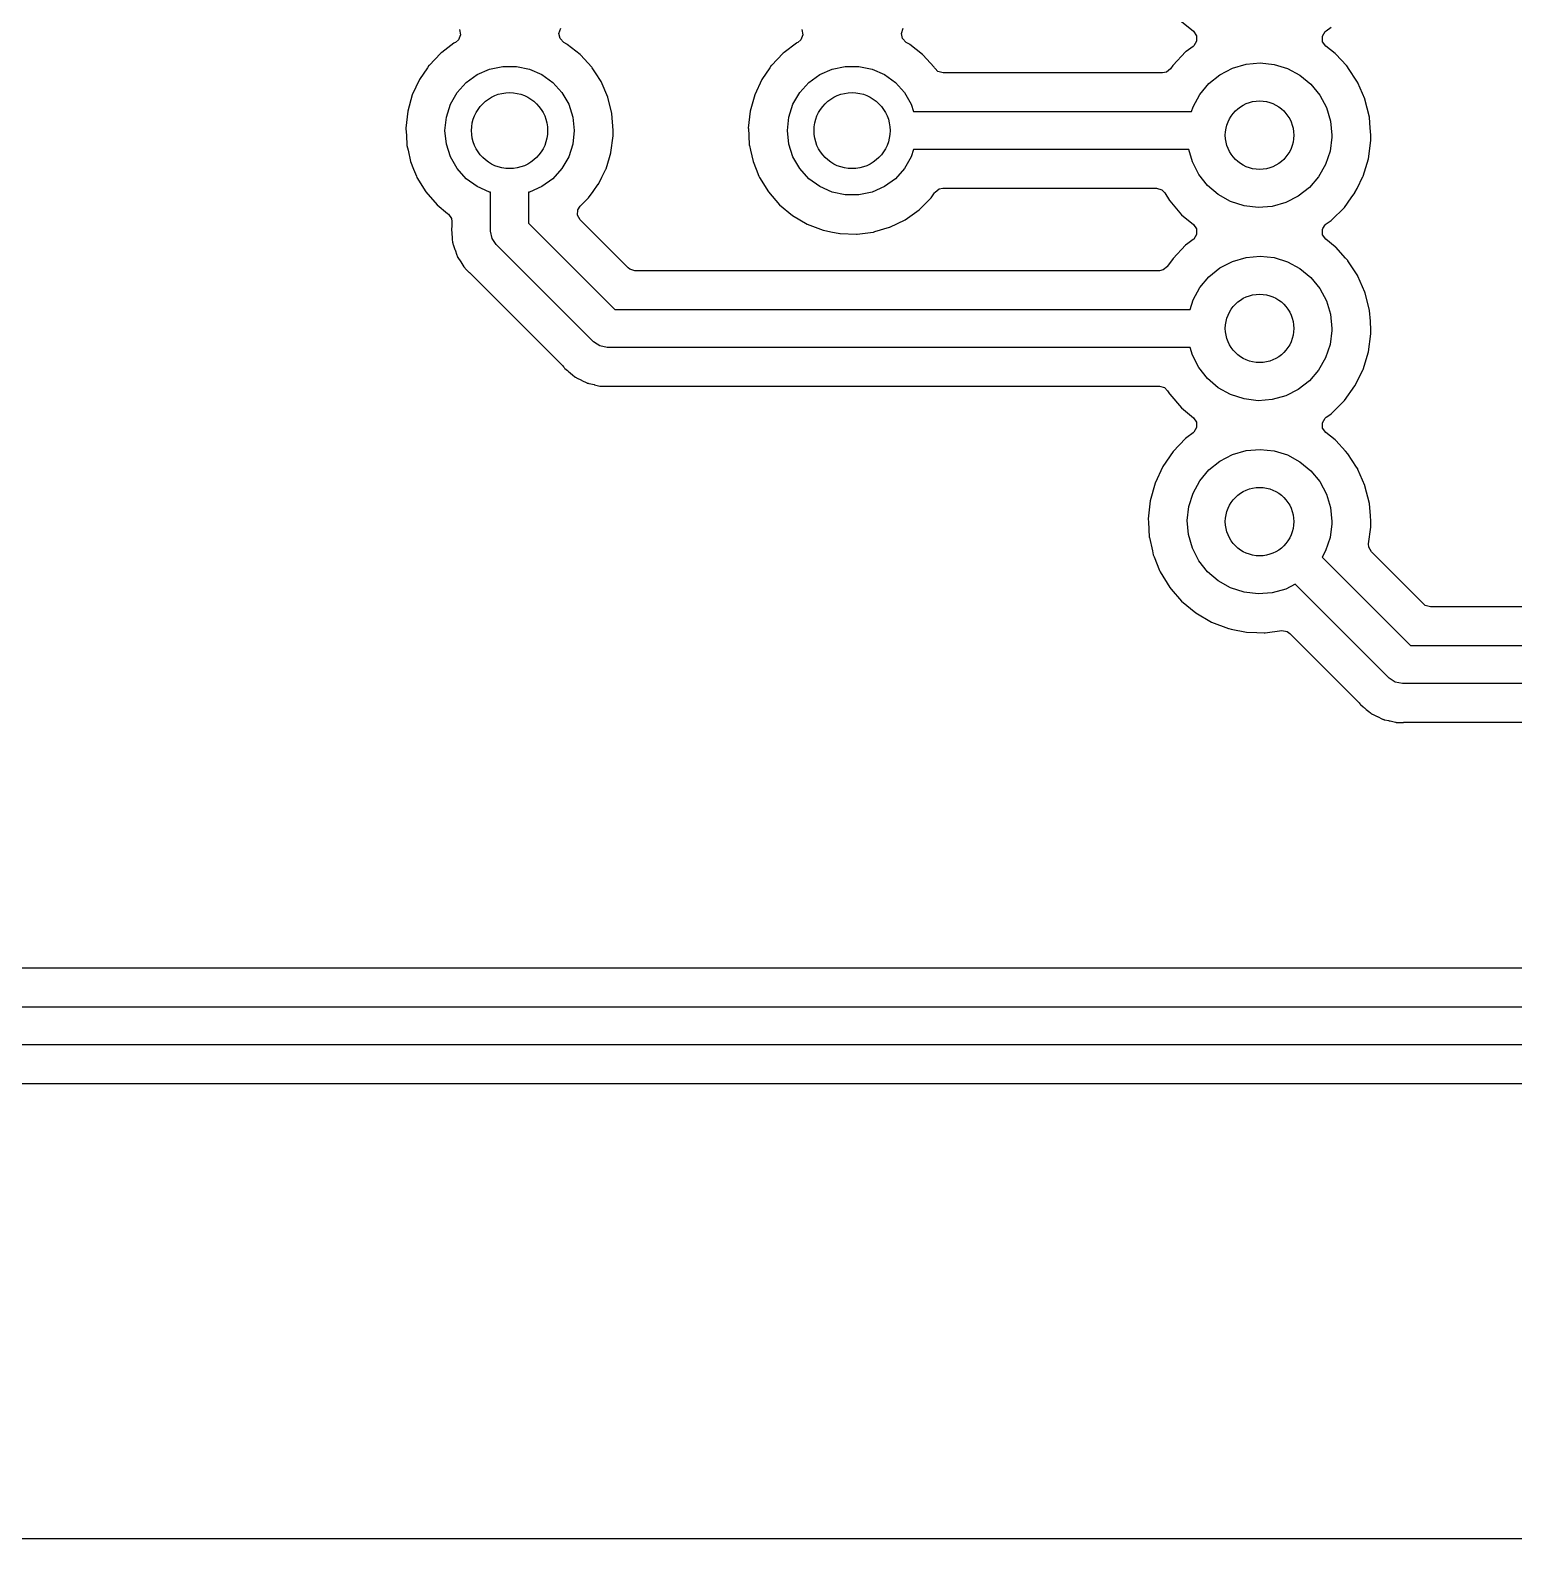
# Model space of a CAD drawing. Extents: x 170.5 to 254.5, y -139.5 to -85.5.
# Drawn here: x 215.5 to 235, y -139.49 to -119.66 of the extents above; entities that cross this region are included whole.
import ezdxf

# ---------------------------------------------------------------- set-up
doc = ezdxf.new("R2010")
doc.units = 0
doc.layers.add('BLACK', color=7, linetype='CONTINUOUS')

msp = doc.modelspace()

# ---------------------------------------------------------------- linework, layer by layer
at = {"layer": 'BLACK', "linetype": 'CONTINUOUS'}
for p, q in [((230.631, -119.546), (230.786, -119.674)), ((221.127, -119.786), (221.087, -119.82)), ((221.154, -119.721), (221.127, -119.786)), ((221.141, -119.651), (221.154, -119.721)), ((222.448, -119.702), (222.473, -119.635)), ((222.463, -119.771), (222.448, -119.702)), ((222.513, -119.822), (222.463, -119.771)), ((225.627, -119.786), (225.587, -119.82)), ((225.654, -119.721), (225.627, -119.786)), ((225.641, -119.651), (225.654, -119.721)), ((226.948, -119.702), (226.973, -119.635)), ((226.963, -119.771), (226.948, -119.702)), ((227.013, -119.822), (226.963, -119.771)), ((230.786, -119.674), (230.826, -119.733)), ((230.826, -119.733), (230.827, -119.804)), ((232.481, -119.74), (232.517, -119.679)), ((232.484, -119.811), (232.481, -119.74)), ((232.517, -119.679), (232.53, -119.667)), ((232.53, -119.667), (232.595, -119.621)), ((220.895, -119.961), (220.741, -120.122)), ((220.908, -119.951), (220.895, -119.961)), ((221.069, -119.83), (220.908, -119.951)), ((221.074, -119.827), (221.069, -119.83)), ((221.069, -119.83), (221.069, -119.83)), ((221.087, -119.82), (221.074, -119.827)), ((222.554, -119.845), (222.513, -119.822)), ((222.558, -119.848), (222.554, -119.845)), ((222.726, -119.98), (222.558, -119.848)), ((222.558, -119.848), (222.558, -119.848)), ((222.73, -119.983), (222.726, -119.98)), ((222.726, -119.98), (222.726, -119.98)), ((222.88, -120.148), (222.73, -119.983)), ((225.395, -119.961), (225.241, -120.122)), ((225.408, -119.951), (225.395, -119.961)), ((225.569, -119.83), (225.408, -119.951)), ((225.574, -119.827), (225.569, -119.83)), ((225.569, -119.83), (225.569, -119.83)), ((225.587, -119.82), (225.574, -119.827)), ((227.054, -119.845), (227.013, -119.822)), ((227.058, -119.848), (227.054, -119.845)), ((227.226, -119.98), (227.058, -119.848)), ((227.058, -119.848), (227.058, -119.848)), ((227.23, -119.983), (227.226, -119.98)), ((227.226, -119.98), (227.226, -119.98)), ((227.38, -120.148), (227.23, -119.983)), ((230.683, -119.946), (230.518, -120.119)), ((230.691, -119.94), (230.683, -119.946)), ((230.781, -119.872), (230.691, -119.94)), ((230.79, -119.865), (230.781, -119.872)), ((230.827, -119.804), (230.79, -119.865)), ((232.525, -119.869), (232.484, -119.811)), ((232.649, -119.966), (232.525, -119.869)), ((232.653, -119.97), (232.649, -119.966)), ((232.649, -119.966), (232.649, -119.966)), ((232.657, -119.973), (232.653, -119.97)), ((232.796, -120.126), (232.657, -119.973)), ((232.657, -119.973), (232.657, -119.973)), ((220.72, -120.153), (220.615, -120.307)), ((220.738, -120.126), (220.72, -120.153)), ((220.741, -120.122), (220.738, -120.126)), ((220.738, -120.126), (220.738, -120.126)), ((221.375, -120.244), (221.537, -120.172)), ((221.537, -120.172), (221.711, -120.135)), ((221.711, -120.135), (221.889, -120.135)), ((221.889, -120.135), (222.063, -120.172)), ((222.063, -120.172), (222.225, -120.244)), ((222.883, -120.153), (222.88, -120.148)), ((222.927, -120.221), (222.883, -120.153)), ((222.883, -120.153), (222.883, -120.153)), ((225.22, -120.153), (225.115, -120.307)), ((225.238, -120.126), (225.22, -120.153)), ((225.241, -120.122), (225.238, -120.126)), ((225.238, -120.126), (225.238, -120.126)), ((225.875, -120.244), (226.037, -120.172)), ((226.037, -120.172), (226.211, -120.135)), ((226.211, -120.135), (226.389, -120.135)), ((226.389, -120.135), (226.563, -120.172)), ((226.563, -120.172), (226.725, -120.244)), ((227.383, -120.153), (227.38, -120.148)), ((227.39, -120.164), (227.383, -120.153)), ((227.428, -120.201), (227.39, -120.164)), ((230.485, -120.167), (230.43, -120.212)), ((230.515, -120.123), (230.485, -120.167)), ((230.518, -120.119), (230.515, -120.123)), ((231.135, -120.245), (231.299, -120.159)), ((231.299, -120.159), (231.477, -120.107)), ((231.477, -120.107), (231.662, -120.09)), ((231.662, -120.09), (231.846, -120.109)), ((231.846, -120.109), (232.023, -120.164)), ((232.023, -120.164), (232.186, -120.252)), ((232.815, -120.147), (232.796, -120.126)), ((232.817, -120.151), (232.815, -120.147)), ((232.94, -120.341), (232.817, -120.151)), ((232.817, -120.151), (232.817, -120.151)), ((220.615, -120.307), (220.521, -120.509)), ((221.112, -120.48), (221.231, -120.348)), ((221.231, -120.348), (221.375, -120.244)), ((222.225, -120.244), (222.369, -120.348)), ((222.369, -120.348), (222.488, -120.48)), ((223.001, -120.336), (222.927, -120.221)), ((223.09, -120.541), (223.001, -120.336)), ((225.115, -120.307), (225.021, -120.509)), ((225.612, -120.48), (225.731, -120.348)), ((225.731, -120.348), (225.875, -120.244)), ((226.725, -120.244), (226.869, -120.348)), ((226.869, -120.348), (226.988, -120.48)), ((227.496, -120.221), (227.428, -120.201)), ((230.381, -120.221), (227.496, -120.221)), ((230.43, -120.212), (230.381, -120.221)), ((230.871, -120.503), (230.99, -120.361)), ((230.99, -120.361), (231.135, -120.245)), ((232.186, -120.252), (232.329, -120.371)), ((232.329, -120.371), (232.446, -120.514)), ((232.945, -120.348), (232.94, -120.341)), ((232.947, -120.353), (232.945, -120.348)), ((233.038, -120.564), (232.947, -120.353)), ((232.947, -120.353), (232.947, -120.353)), ((220.521, -120.509), (220.461, -120.725)), ((221.023, -120.634), (221.112, -120.48)), ((222.488, -120.48), (222.577, -120.634)), ((223.145, -120.757), (223.09, -120.541)), ((225.021, -120.509), (224.961, -120.725)), ((225.523, -120.634), (225.612, -120.48)), ((226.988, -120.48), (227.077, -120.634)), ((230.782, -120.666), (230.871, -120.503)), ((232.446, -120.514), (232.533, -120.678)), ((233.04, -120.568), (233.038, -120.564)), ((233.038, -120.564), (233.038, -120.564)), ((233.099, -120.801), (233.04, -120.568)), ((220.461, -120.725), (220.437, -120.947)), ((220.969, -120.803), (221.023, -120.634)), ((222.577, -120.634), (222.631, -120.803)), ((223.163, -120.98), (223.145, -120.757)), ((224.961, -120.725), (224.937, -120.947)), ((225.469, -120.803), (225.523, -120.634)), ((227.077, -120.634), (227.108, -120.73)), ((227.108, -120.73), (230.761, -120.73)), ((230.761, -120.73), (230.782, -120.666)), ((232.533, -120.678), (232.587, -120.855)), ((220.437, -120.947), (220.438, -120.952)), ((220.438, -120.952), (220.438, -120.952)), ((220.438, -120.952), (220.443, -121.043)), ((220.95, -120.98), (220.969, -120.803)), ((222.631, -120.803), (222.65, -120.98)), ((224.937, -120.947), (224.938, -120.952)), ((224.938, -120.952), (224.938, -120.952)), ((224.938, -120.952), (224.943, -121.043)), ((225.45, -120.98), (225.469, -120.803)), ((232.587, -120.855), (232.605, -121.04)), ((233.099, -120.806), (233.099, -120.801)), ((233.11, -120.942), (233.099, -120.806)), ((233.099, -120.806), (233.099, -120.806)), ((233.118, -121.04), (233.11, -120.942)), ((220.443, -121.043), (220.45, -121.17)), ((220.45, -121.17), (220.451, -121.175)), ((220.451, -121.175), (220.451, -121.175)), ((220.451, -121.175), (220.465, -121.236)), ((220.969, -121.157), (220.95, -120.98)), ((221.023, -121.326), (220.969, -121.157)), ((222.631, -121.157), (222.577, -121.326)), ((222.65, -120.98), (222.631, -121.157)), ((223.132, -121.268), (223.162, -121.047)), ((223.162, -121.047), (223.163, -120.98)), ((224.943, -121.043), (224.95, -121.17)), ((224.95, -121.17), (224.951, -121.175)), ((224.951, -121.175), (224.951, -121.175)), ((224.951, -121.175), (224.965, -121.236)), ((225.469, -121.157), (225.45, -120.98)), ((225.523, -121.326), (225.469, -121.157)), ((232.605, -121.067), (232.581, -121.25)), ((232.605, -121.04), (232.605, -121.067)), ((233.085, -121.349), (233.117, -121.111)), ((233.117, -121.111), (233.118, -121.04)), ((220.465, -121.236), (220.499, -121.388)), ((221.112, -121.48), (221.023, -121.326)), ((222.577, -121.326), (222.488, -121.48)), ((223.067, -121.482), (223.113, -121.333)), ((223.113, -121.333), (223.131, -121.273)), ((223.131, -121.273), (223.132, -121.268)), ((223.131, -121.273), (223.131, -121.273)), ((224.965, -121.236), (224.999, -121.388)), ((225.612, -121.48), (225.523, -121.326)), ((227.077, -121.326), (226.988, -121.48)), ((227.108, -121.23), (227.077, -121.326)), ((230.726, -121.23), (227.108, -121.23)), ((230.772, -121.39), (230.726, -121.23)), ((232.581, -121.25), (232.523, -121.426)), ((233.016, -121.579), (233.085, -121.349)), ((220.499, -121.388), (220.539, -121.486)), ((220.539, -121.486), (220.577, -121.579)), ((221.231, -121.612), (221.112, -121.48)), ((222.488, -121.48), (222.369, -121.612)), ((223.014, -121.59), (223.065, -121.486)), ((223.065, -121.486), (223.067, -121.482)), ((223.065, -121.486), (223.065, -121.486)), ((224.999, -121.388), (225.039, -121.486)), ((225.039, -121.486), (225.077, -121.579)), ((225.731, -121.612), (225.612, -121.48)), ((226.988, -121.48), (226.869, -121.612)), ((230.856, -121.555), (230.772, -121.39)), ((230.972, -121.7), (230.856, -121.555)), ((232.523, -121.426), (232.431, -121.588)), ((220.577, -121.579), (220.583, -121.595)), ((220.583, -121.595), (220.7, -121.785)), ((221.375, -121.716), (221.231, -121.612)), ((221.537, -121.788), (221.375, -121.716)), ((222.225, -121.716), (222.063, -121.788)), ((222.369, -121.612), (222.225, -121.716)), ((222.898, -121.781), (222.965, -121.686)), ((222.965, -121.686), (222.968, -121.682)), ((222.968, -121.682), (223.014, -121.59)), ((225.077, -121.579), (225.083, -121.595)), ((225.083, -121.595), (225.2, -121.785)), ((225.875, -121.716), (225.731, -121.612)), ((226.037, -121.788), (225.875, -121.716)), ((226.725, -121.716), (226.563, -121.788)), ((226.869, -121.612), (226.725, -121.716)), ((227.39, -121.791), (227.446, -121.747)), ((227.446, -121.747), (227.493, -121.738)), ((227.493, -121.738), (230.302, -121.738)), ((230.302, -121.738), (230.37, -121.759)), ((230.37, -121.759), (230.409, -121.799)), ((231.113, -121.82), (230.972, -121.7)), ((232.31, -121.728), (232.164, -121.842)), ((232.431, -121.588), (232.31, -121.728)), ((232.909, -121.794), (232.936, -121.741)), ((232.936, -121.741), (233.013, -121.583)), ((233.013, -121.583), (233.016, -121.579)), ((233.013, -121.583), (233.013, -121.583)), ((220.7, -121.785), (220.846, -121.954)), ((220.846, -121.954), (220.984, -122.068)), ((221.55, -121.791), (221.537, -121.788)), ((221.55, -122.3), (221.55, -121.791)), ((222.063, -121.788), (222.05, -121.791)), ((222.05, -121.791), (222.05, -122.196)), ((222.726, -121.975), (222.834, -121.867)), ((222.834, -121.867), (222.838, -121.863)), ((222.834, -121.867), (222.834, -121.867)), ((222.838, -121.863), (222.898, -121.781)), ((225.2, -121.785), (225.346, -121.954)), ((225.346, -121.954), (225.518, -122.097)), ((226.211, -121.825), (226.037, -121.788)), ((226.389, -121.825), (226.211, -121.825)), ((226.563, -121.788), (226.389, -121.825)), ((227.18, -122.021), (227.338, -121.863)), ((227.338, -121.863), (227.385, -121.798)), ((227.385, -121.798), (227.39, -121.791)), ((230.409, -121.799), (230.471, -121.9)), ((230.471, -121.9), (230.471, -121.9)), ((230.471, -121.9), (230.474, -121.904)), ((230.474, -121.904), (230.631, -122.086)), ((231.275, -121.911), (231.113, -121.82)), ((231.451, -121.968), (231.275, -121.911)), ((231.635, -121.99), (231.451, -121.968)), ((231.999, -121.926), (231.82, -121.976)), ((232.164, -121.842), (231.999, -121.926)), ((232.77, -121.989), (232.859, -121.863)), ((232.859, -121.863), (232.906, -121.798)), ((232.906, -121.798), (232.909, -121.794)), ((220.984, -122.068), (220.996, -122.078)), ((220.996, -122.078), (221.036, -122.137)), ((221.036, -122.137), (221.041, -122.175)), ((222.692, -122.091), (222.697, -122.02)), ((222.726, -122.153), (222.692, -122.091)), ((222.697, -122.02), (222.726, -121.975)), ((223.357, -122.785), (222.726, -122.153)), ((225.518, -122.097), (225.711, -122.209)), ((226.797, -122.249), (226.998, -122.151)), ((226.998, -122.151), (227.18, -122.021)), ((230.631, -122.086), (230.786, -122.214)), ((231.82, -121.976), (231.635, -121.99)), ((232.53, -122.207), (232.595, -122.161)), ((232.595, -122.161), (232.6, -122.158)), ((232.595, -122.161), (232.595, -122.161)), ((232.6, -122.158), (232.77, -121.989)), ((221.038, -122.263), (221.037, -122.273)), ((221.037, -122.273), (221.037, -122.281)), ((221.037, -122.281), (221.037, -122.281)), ((221.037, -122.281), (221.041, -122.326)), ((221.04, -122.252), (221.038, -122.263)), ((221.041, -122.233), (221.04, -122.252)), ((221.041, -122.175), (221.041, -122.233)), ((221.041, -122.326), (221.041, -122.336)), ((221.041, -122.336), (221.041, -122.344)), ((221.041, -122.344), (221.042, -122.348)), ((221.042, -122.348), (221.045, -122.373)), ((221.569, -122.396), (221.55, -122.3)), ((222.05, -122.196), (223.184, -123.33)), ((225.711, -122.209), (225.92, -122.289)), ((225.92, -122.289), (225.925, -122.29)), ((225.925, -122.29), (225.925, -122.29)), ((225.925, -122.29), (226.021, -122.31)), ((226.021, -122.31), (226.139, -122.334)), ((226.139, -122.334), (226.144, -122.334)), ((226.144, -122.334), (226.144, -122.334)), ((226.144, -122.334), (226.357, -122.342)), ((226.357, -122.342), (226.357, -122.342)), ((226.357, -122.342), (226.362, -122.342)), ((226.362, -122.342), (226.367, -122.341)), ((226.367, -122.341), (226.578, -122.314)), ((226.367, -122.341), (226.367, -122.341)), ((226.578, -122.314), (226.583, -122.313)), ((226.578, -122.314), (226.578, -122.314)), ((226.583, -122.313), (226.6, -122.308)), ((226.6, -122.308), (226.792, -122.251)), ((226.792, -122.251), (226.797, -122.249)), ((226.792, -122.251), (226.792, -122.251)), ((230.786, -122.214), (230.826, -122.273)), ((230.827, -122.344), (230.79, -122.405)), ((230.826, -122.273), (230.827, -122.344)), ((232.481, -122.28), (232.488, -122.268)), ((232.484, -122.351), (232.481, -122.28)), ((232.525, -122.409), (232.484, -122.351)), ((232.488, -122.268), (232.517, -122.219)), ((232.517, -122.219), (232.53, -122.207)), ((221.045, -122.373), (221.045, -122.377)), ((221.045, -122.377), (221.047, -122.405)), ((221.047, -122.405), (221.051, -122.45)), ((221.051, -122.45), (221.053, -122.457)), ((221.053, -122.457), (221.055, -122.463)), ((221.055, -122.463), (221.056, -122.468)), ((221.056, -122.468), (221.057, -122.476)), ((221.057, -122.476), (221.082, -122.544)), ((221.082, -122.544), (221.083, -122.548)), ((221.083, -122.548), (221.106, -122.618)), ((221.623, -122.477), (221.569, -122.396)), ((222.903, -123.757), (221.623, -122.477)), ((230.683, -122.486), (230.518, -122.659)), ((230.714, -122.463), (230.683, -122.486)), ((230.781, -122.412), (230.714, -122.463)), ((230.79, -122.405), (230.781, -122.412)), ((232.649, -122.506), (232.525, -122.409)), ((232.653, -122.51), (232.649, -122.506)), ((232.649, -122.506), (232.649, -122.506)), ((232.657, -122.513), (232.653, -122.51)), ((232.786, -122.655), (232.657, -122.513)), ((232.657, -122.513), (232.657, -122.513)), ((221.106, -122.618), (221.109, -122.624)), ((221.109, -122.624), (221.112, -122.63)), ((221.112, -122.63), (221.115, -122.635)), ((221.115, -122.635), (221.117, -122.642)), ((221.117, -122.642), (221.121, -122.648)), ((221.121, -122.648), (221.121, -122.648)), ((221.121, -122.648), (221.157, -122.703)), ((221.157, -122.703), (221.16, -122.707)), ((221.16, -122.707), (221.197, -122.769)), ((230.518, -122.659), (230.446, -122.764)), ((231.135, -122.785), (231.299, -122.699)), ((231.299, -122.699), (231.477, -122.647)), ((231.477, -122.647), (231.662, -122.63)), ((231.662, -122.63), (231.846, -122.649)), ((231.846, -122.649), (232.023, -122.704)), ((232.023, -122.704), (232.186, -122.792)), ((232.815, -122.687), (232.786, -122.655)), ((232.817, -122.691), (232.815, -122.687)), ((232.928, -122.862), (232.817, -122.691)), ((232.817, -122.691), (232.817, -122.691)), ((221.197, -122.769), (221.201, -122.773)), ((221.201, -122.773), (221.201, -122.773)), ((221.201, -122.773), (221.205, -122.777)), ((221.205, -122.777), (221.205, -122.778)), ((221.205, -122.778), (221.207, -122.78)), ((221.207, -122.78), (221.21, -122.784)), ((221.21, -122.784), (221.214, -122.79)), ((221.214, -122.79), (221.219, -122.795)), ((221.219, -122.795), (221.27, -122.843)), ((221.27, -122.843), (221.273, -122.846)), ((221.273, -122.846), (222.496, -124.069)), ((223.378, -122.801), (223.357, -122.785)), ((223.446, -122.822), (223.378, -122.801)), ((230.34, -122.822), (223.446, -122.822)), ((230.389, -122.812), (230.34, -122.822)), ((230.444, -122.767), (230.389, -122.812)), ((230.446, -122.764), (230.444, -122.767)), ((230.871, -123.043), (230.99, -122.901)), ((230.99, -122.901), (231.135, -122.785)), ((232.186, -122.792), (232.329, -122.911)), ((232.329, -122.911), (232.446, -123.054)), ((232.945, -122.888), (232.928, -122.862)), ((232.947, -122.893), (232.945, -122.888)), ((233.038, -123.104), (232.947, -122.893)), ((232.947, -122.893), (232.947, -122.893)), ((230.782, -123.206), (230.871, -123.043)), ((232.446, -123.054), (232.533, -123.218)), ((233.04, -123.108), (233.038, -123.104)), ((233.038, -123.104), (233.038, -123.104)), ((233.042, -123.113), (233.04, -123.108)), ((233.047, -123.136), (233.042, -123.113)), ((233.042, -123.113), (233.042, -123.113)), ((233.099, -123.341), (233.047, -123.136)), ((223.184, -123.33), (230.742, -123.33)), ((230.742, -123.33), (230.782, -123.206)), ((232.533, -123.218), (232.587, -123.395)), ((233.099, -123.346), (233.099, -123.341)), ((233.111, -123.487), (233.099, -123.346)), ((233.099, -123.346), (233.099, -123.346)), ((232.587, -123.395), (232.605, -123.58)), ((233.112, -123.505), (233.111, -123.487)), ((233.118, -123.58), (233.112, -123.505)), ((232.605, -123.607), (232.581, -123.79)), ((232.605, -123.58), (232.605, -123.607)), ((233.085, -123.889), (233.117, -123.651)), ((233.117, -123.651), (233.118, -123.58)), ((222.951, -123.789), (222.903, -123.757)), ((222.903, -123.757), (222.903, -123.757)), ((222.984, -123.811), (222.951, -123.789)), ((223.08, -123.83), (222.984, -123.811)), ((230.743, -123.83), (223.08, -123.83)), ((230.772, -123.93), (230.743, -123.83)), ((230.856, -124.095), (230.772, -123.93)), ((232.581, -123.79), (232.523, -123.966)), ((233.016, -124.119), (233.085, -123.889)), ((222.496, -124.069), (222.509, -124.083)), ((222.509, -124.083), (222.517, -124.095)), ((222.517, -124.095), (222.517, -124.095)), ((222.517, -124.095), (222.521, -124.101)), ((222.521, -124.101), (222.527, -124.106)), ((222.527, -124.106), (222.527, -124.106)), ((222.527, -124.106), (222.562, -124.135)), ((222.562, -124.135), (222.569, -124.142)), ((222.569, -124.142), (222.575, -124.148)), ((222.575, -124.148), (222.578, -124.15)), ((222.578, -124.15), (222.597, -124.165)), ((230.972, -124.24), (230.856, -124.095)), ((232.431, -124.128), (232.31, -124.268)), ((232.523, -123.966), (232.431, -124.128)), ((232.928, -124.296), (233.013, -124.123)), ((233.013, -124.123), (233.016, -124.119)), ((233.013, -124.123), (233.013, -124.123)), ((222.597, -124.165), (222.601, -124.168)), ((222.601, -124.168), (222.628, -124.191)), ((222.628, -124.191), (222.656, -124.215)), ((222.656, -124.215), (222.663, -124.219)), ((222.663, -124.219), (222.668, -124.222)), ((222.668, -124.222), (222.673, -124.225)), ((222.673, -124.225), (222.679, -124.23)), ((222.679, -124.23), (222.745, -124.261)), ((222.745, -124.261), (222.749, -124.263)), ((222.749, -124.263), (222.814, -124.296)), ((222.814, -124.296), (222.821, -124.298)), ((222.821, -124.298), (222.827, -124.3)), ((222.827, -124.3), (222.832, -124.302)), ((222.832, -124.302), (222.839, -124.305)), ((222.839, -124.305), (222.846, -124.306)), ((222.846, -124.306), (222.846, -124.306)), ((222.846, -124.306), (222.91, -124.319)), ((222.91, -124.319), (222.915, -124.32)), ((222.915, -124.32), (222.986, -124.338)), ((222.986, -124.338), (222.991, -124.338)), ((222.991, -124.338), (222.991, -124.338)), ((222.991, -124.338), (222.997, -124.338)), ((222.997, -124.338), (222.997, -124.339)), ((222.997, -124.339), (223.001, -124.339)), ((223.001, -124.339), (223.005, -124.339)), ((223.005, -124.339), (223.012, -124.341)), ((223.012, -124.341), (223.09, -124.339)), ((223.09, -124.339), (223.093, -124.338)), ((223.093, -124.338), (230.339, -124.338)), ((230.339, -124.338), (230.407, -124.359)), ((231.113, -124.36), (230.972, -124.24)), ((232.31, -124.268), (232.164, -124.382)), ((232.77, -124.529), (232.909, -124.334)), ((232.909, -124.334), (232.928, -124.296)), ((230.407, -124.359), (230.446, -124.399)), ((230.446, -124.399), (230.471, -124.44)), ((230.471, -124.44), (230.474, -124.444)), ((230.474, -124.444), (230.631, -124.626)), ((231.275, -124.451), (231.113, -124.36)), ((231.451, -124.508), (231.275, -124.451)), ((231.635, -124.53), (231.451, -124.508)), ((231.82, -124.516), (231.635, -124.53)), ((231.999, -124.466), (231.82, -124.516)), ((232.164, -124.382), (231.999, -124.466)), ((232.6, -124.698), (232.77, -124.529)), ((230.631, -124.626), (230.786, -124.754)), ((232.53, -124.747), (232.551, -124.733)), ((232.551, -124.733), (232.595, -124.701)), ((232.595, -124.701), (232.6, -124.698)), ((232.595, -124.701), (232.595, -124.701)), ((230.786, -124.754), (230.826, -124.813)), ((230.827, -124.884), (230.79, -124.945)), ((230.826, -124.813), (230.827, -124.884)), ((232.481, -124.82), (232.517, -124.759)), ((232.484, -124.891), (232.481, -124.82)), ((232.525, -124.949), (232.484, -124.891)), ((232.517, -124.759), (232.53, -124.747)), ((230.683, -125.026), (230.518, -125.199)), ((230.701, -125.012), (230.683, -125.026)), ((230.781, -124.952), (230.701, -125.012)), ((230.79, -124.945), (230.781, -124.952)), ((232.649, -125.046), (232.525, -124.949)), ((232.653, -125.05), (232.649, -125.046)), ((232.649, -125.046), (232.649, -125.046)), ((232.657, -125.053), (232.653, -125.05)), ((232.786, -125.195), (232.657, -125.053)), ((232.657, -125.053), (232.657, -125.053)), ((230.518, -125.199), (230.382, -125.397)), ((230.99, -125.441), (231.135, -125.325)), ((231.135, -125.325), (231.299, -125.239)), ((231.299, -125.239), (231.477, -125.187)), ((231.477, -125.187), (231.662, -125.17)), ((231.662, -125.17), (231.846, -125.189)), ((231.846, -125.189), (232.023, -125.244)), ((232.023, -125.244), (232.186, -125.332)), ((232.186, -125.332), (232.329, -125.451)), ((232.815, -125.227), (232.786, -125.195)), ((232.817, -125.231), (232.815, -125.227)), ((232.928, -125.402), (232.817, -125.231)), ((232.817, -125.231), (232.817, -125.231)), ((230.382, -125.397), (230.282, -125.615)), ((230.871, -125.583), (230.99, -125.441)), ((232.329, -125.451), (232.446, -125.594)), ((232.945, -125.428), (232.928, -125.402)), ((232.947, -125.433), (232.945, -125.428)), ((233.038, -125.644), (232.947, -125.433)), ((232.947, -125.433), (232.947, -125.433)), ((230.282, -125.615), (230.217, -125.846)), ((230.782, -125.746), (230.871, -125.583)), ((232.446, -125.594), (232.533, -125.758)), ((233.04, -125.648), (233.038, -125.644)), ((233.038, -125.644), (233.038, -125.644)), ((233.099, -125.881), (233.04, -125.648)), ((230.217, -125.846), (230.192, -126.084)), ((230.705, -126.107), (230.726, -125.922)), ((230.726, -125.922), (230.782, -125.746)), ((232.533, -125.758), (232.587, -125.935)), ((232.587, -125.935), (232.605, -126.12)), ((233.099, -125.886), (233.099, -125.881)), ((233.112, -126.041), (233.099, -125.886)), ((233.099, -125.886), (233.099, -125.886)), ((230.192, -126.084), (230.192, -126.089)), ((230.192, -126.089), (230.192, -126.089)), ((230.192, -126.089), (230.194, -126.123)), ((230.194, -126.123), (230.206, -126.324)), ((230.721, -126.291), (230.705, -126.107)), ((232.605, -126.12), (232.605, -126.147)), ((233.118, -126.12), (233.112, -126.041)), ((233.117, -126.191), (233.118, -126.12)), ((230.206, -126.324), (230.207, -126.329)), ((230.207, -126.329), (230.207, -126.329)), ((230.207, -126.329), (230.247, -126.506)), ((230.772, -126.47), (230.721, -126.291)), ((232.581, -126.33), (232.523, -126.506)), ((232.605, -126.147), (232.581, -126.33)), ((233.088, -126.411), (233.116, -126.195)), ((233.116, -126.195), (233.117, -126.191)), ((230.247, -126.506), (230.258, -126.558)), ((230.856, -126.635), (230.772, -126.47)), ((232.523, -126.506), (232.477, -126.588)), ((233.09, -126.454), (233.088, -126.411)), ((233.124, -126.516), (233.09, -126.454)), ((233.812, -127.205), (233.124, -126.516)), ((230.258, -126.558), (230.269, -126.583)), ((230.269, -126.583), (230.341, -126.762)), ((230.972, -126.78), (230.856, -126.635)), ((232.477, -126.588), (233.639, -127.75)), ((230.341, -126.762), (230.349, -126.78)), ((230.349, -126.78), (230.474, -126.984)), ((231.113, -126.9), (230.972, -126.78)), ((231.275, -126.991), (231.113, -126.9)), ((230.474, -126.984), (230.477, -126.988)), ((230.477, -126.988), (230.477, -126.988)), ((230.477, -126.988), (230.493, -127.006)), ((230.493, -127.006), (230.631, -127.166)), ((231.451, -127.048), (231.275, -126.991)), ((231.635, -127.07), (231.451, -127.048)), ((231.82, -127.056), (231.635, -127.07)), ((231.999, -127.006), (231.82, -127.056)), ((232.124, -126.942), (231.999, -127.006)), ((233.358, -128.177), (232.124, -126.942)), ((230.631, -127.166), (230.816, -127.319)), ((230.816, -127.319), (231.023, -127.44)), ((233.833, -127.221), (233.812, -127.205)), ((233.901, -127.241), (233.833, -127.221)), ((236.125, -127.241), (233.901, -127.241)), ((231.023, -127.44), (231.247, -127.525)), ((231.247, -127.525), (231.252, -127.526)), ((231.252, -127.526), (231.252, -127.526)), ((231.252, -127.526), (231.281, -127.532)), ((231.281, -127.532), (231.482, -127.573)), ((231.482, -127.573), (231.617, -127.578)), ((231.617, -127.578), (231.716, -127.582)), ((231.716, -127.582), (231.716, -127.582)), ((231.716, -127.582), (231.721, -127.582)), ((231.721, -127.582), (231.727, -127.581)), ((231.727, -127.581), (231.946, -127.553)), ((231.727, -127.581), (231.727, -127.581)), ((231.946, -127.553), (232.016, -127.564)), ((232.016, -127.564), (232.051, -127.589)), ((232.051, -127.589), (232.951, -128.489)), ((233.639, -127.75), (236.535, -127.75)), ((233.425, -128.222), (233.358, -128.177)), ((233.358, -128.177), (233.358, -128.177)), ((233.439, -128.231), (233.425, -128.222)), ((233.535, -128.25), (233.439, -128.231)), ((236.536, -128.25), (233.535, -128.25)), ((232.951, -128.489), (232.964, -128.503)), ((232.964, -128.503), (232.972, -128.515)), ((232.972, -128.515), (232.972, -128.515)), ((232.972, -128.515), (232.976, -128.521)), ((232.976, -128.521), (232.982, -128.526)), ((232.982, -128.526), (232.982, -128.526)), ((232.982, -128.526), (233.017, -128.555)), ((233.017, -128.555), (233.024, -128.562)), ((233.024, -128.562), (233.03, -128.568)), ((233.03, -128.568), (233.033, -128.57)), ((233.033, -128.57), (233.052, -128.585)), ((233.052, -128.585), (233.056, -128.588)), ((233.056, -128.588), (233.091, -128.618)), ((233.091, -128.618), (233.111, -128.635)), ((233.111, -128.635), (233.118, -128.639)), ((233.118, -128.639), (233.123, -128.642)), ((233.123, -128.642), (233.128, -128.645)), ((233.128, -128.645), (233.134, -128.65)), ((233.134, -128.65), (233.14, -128.653)), ((233.14, -128.653), (233.2, -128.681)), ((233.2, -128.681), (233.204, -128.683)), ((233.204, -128.683), (233.269, -128.716)), ((233.269, -128.716), (233.276, -128.718)), ((233.276, -128.718), (233.282, -128.72)), ((233.282, -128.72), (233.287, -128.722)), ((233.287, -128.722), (233.294, -128.725)), ((233.294, -128.725), (233.301, -128.726)), ((233.301, -128.726), (233.301, -128.726)), ((233.301, -128.726), (233.351, -128.736)), ((233.351, -128.736), (233.359, -128.738)), ((233.359, -128.738), (233.365, -128.739)), ((233.365, -128.739), (233.37, -128.74)), ((233.37, -128.74), (233.441, -128.758)), ((233.441, -128.758), (233.446, -128.758)), ((233.446, -128.758), (233.446, -128.758)), ((233.446, -128.758), (233.452, -128.758)), ((233.452, -128.758), (233.452, -128.759)), ((233.452, -128.759), (233.456, -128.759)), ((233.456, -128.759), (233.46, -128.759)), ((233.46, -128.759), (233.467, -128.761)), ((233.467, -128.761), (233.545, -128.759)), ((233.545, -128.759), (233.548, -128.758)), ((233.548, -128.758), (236.125, -128.758)), ((236.125, -131.992), (206.125, -131.992)), ((205.714, -132.5), (236.535, -132.5)), ((236.536, -133), (205.716, -133)), ((206.125, -133.508), (236.125, -133.508)), ((254.366, -139.492), (170.634, -139.492))]:
    msp.add_line(p, q, dxfattribs=at)
at = {"layer": 'BLACK'}
for centre, radius in [((221.8, -120.98), 0.5), ((226.3, -120.98), 0.5), ((231.655, -121.04), 0.45), ((231.655, -123.58), 0.45), ((231.655, -126.12), 0.45)]:
    msp.add_circle(centre, radius, dxfattribs=at)

doc.saveas('drawing.dxf')
